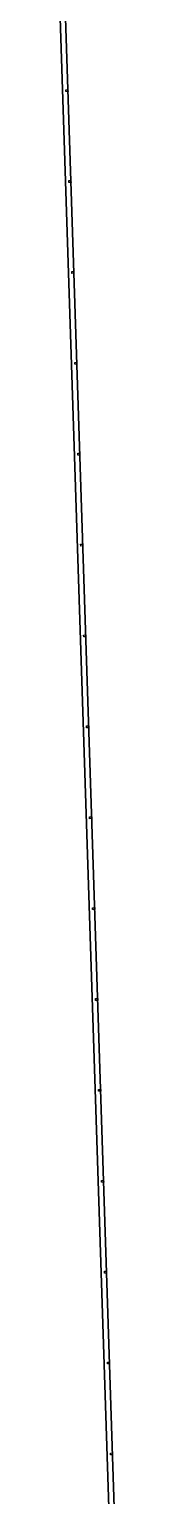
# Model space of a CAD drawing. Header units: inches. Extents: x 542787 to 543192, y 9574025 to 9574373.
# Drawn here: x 543143.25 to 543146.47, y 9574079.13 to 9574119.44 of the extents above; entities that cross this region are included whole.
import ezdxf

# ---------------------------------------------------------------- set-up
doc = ezdxf.new("R2010")
doc.units = ezdxf.units.IN
doc.header["$MEASUREMENT"] = 0
doc.layers.add('I-ARQ', color=8, linetype='Continuous')

# ---------------------------------------------------------------- blocks, each defined once
blk = doc.blocks.new('MARACANAÚ')
at = {"layer": 'I-ARQ'}
for p, q in [((543293.893, 9574194.275), (543199.62, 9574191.198)), ((543199.62, 9574191.198), (543293.893, 9574194.275)), ((543293.749, 9574194.12), (543199.77, 9574191.053)), ((543199.77, 9574191.053), (543293.749, 9574194.12)), ((543251.367, 9574192.887), (543251.417, 9574192.889)), ((543251.369, 9574192.827), (543251.367, 9574192.887)), ((543251.419, 9574192.829), (543251.369, 9574192.827)), ((543251.417, 9574192.889), (543251.419, 9574192.829)), ((543253.866, 9574192.969), (543253.916, 9574192.97)), ((543253.868, 9574192.909), (543253.866, 9574192.969)), ((543253.918, 9574192.91), (543253.868, 9574192.909)), ((543253.916, 9574192.97), (543253.918, 9574192.91)), ((543256.365, 9574193.05), (543256.415, 9574193.052)), ((543256.367, 9574192.99), (543256.365, 9574193.05)), ((543256.417, 9574192.992), (543256.367, 9574192.99)), ((543256.415, 9574193.052), (543256.417, 9574192.992)), ((543258.863, 9574193.132), (543258.913, 9574193.133)), ((543258.865, 9574193.072), (543258.863, 9574193.132)), ((543258.915, 9574193.073), (543258.865, 9574193.072)), ((543258.913, 9574193.133), (543258.915, 9574193.073)), ((543238.874, 9574192.479), (543238.924, 9574192.481)), ((543238.876, 9574192.419), (543238.874, 9574192.479)), ((543238.926, 9574192.421), (543238.876, 9574192.419)), ((543238.924, 9574192.481), (543238.926, 9574192.421)), ((543241.373, 9574192.561), (543241.423, 9574192.563)), ((543241.375, 9574192.501), (543241.373, 9574192.561)), ((543241.425, 9574192.503), (543241.375, 9574192.501)), ((543241.423, 9574192.563), (543241.425, 9574192.503)), ((543243.871, 9574192.643), (543243.921, 9574192.644)), ((543243.873, 9574192.583), (543243.871, 9574192.643)), ((543243.923, 9574192.584), (543243.873, 9574192.583)), ((543243.921, 9574192.644), (543243.923, 9574192.584)), ((543246.37, 9574192.724), (543246.42, 9574192.726)), ((543246.372, 9574192.664), (543246.37, 9574192.724)), ((543246.422, 9574192.666), (543246.372, 9574192.664)), ((543246.42, 9574192.726), (543246.422, 9574192.666)), ((543248.869, 9574192.806), (543248.919, 9574192.807)), ((543248.871, 9574192.746), (543248.869, 9574192.806)), ((543248.921, 9574192.747), (543248.871, 9574192.746)), ((543248.919, 9574192.807), (543248.921, 9574192.747)), ((543226.381, 9574192.072), (543226.431, 9574192.073)), ((543226.383, 9574192.012), (543226.381, 9574192.072)), ((543226.433, 9574192.013), (543226.383, 9574192.012)), ((543226.431, 9574192.073), (543226.433, 9574192.013)), ((543228.879, 9574192.153), (543228.929, 9574192.155)), ((543228.881, 9574192.093), (543228.879, 9574192.153)), ((543228.931, 9574192.095), (543228.881, 9574192.093)), ((543228.929, 9574192.155), (543228.931, 9574192.095)), ((543231.378, 9574192.235), (543231.428, 9574192.236)), ((543231.38, 9574192.175), (543231.378, 9574192.235)), ((543231.43, 9574192.176), (543231.38, 9574192.175)), ((543231.428, 9574192.236), (543231.43, 9574192.176)), ((543233.877, 9574192.316), (543233.927, 9574192.318)), ((543233.879, 9574192.256), (543233.877, 9574192.316)), ((543233.929, 9574192.258), (543233.879, 9574192.256)), ((543233.927, 9574192.318), (543233.929, 9574192.258)), ((543236.375, 9574192.398), (543236.425, 9574192.4)), ((543236.377, 9574192.338), (543236.375, 9574192.398)), ((543236.427, 9574192.34), (543236.377, 9574192.338)), ((543236.425, 9574192.4), (543236.427, 9574192.34)), ((543221.383, 9574191.909), (543221.433, 9574191.91)), ((543221.385, 9574191.849), (543221.383, 9574191.909)), ((543221.435, 9574191.85), (543221.385, 9574191.849)), ((543221.433, 9574191.91), (543221.435, 9574191.85)), ((543223.882, 9574191.99), (543223.932, 9574191.992)), ((543223.884, 9574191.93), (543223.882, 9574191.99)), ((543223.934, 9574191.932), (543223.884, 9574191.93)), ((543223.932, 9574191.992), (543223.934, 9574191.932))]:
    blk.add_line(p, q, dxfattribs=at)

msp = doc.modelspace()

# ---------------------------------------------------------------- block references
at = {"layer": 'I-ARQ', "rotation": 270}
msp.add_blockref('MARACANAÚ', (-9031047.807, 10117339.169), dxfattribs=at)

doc.saveas('drawing.dxf')
